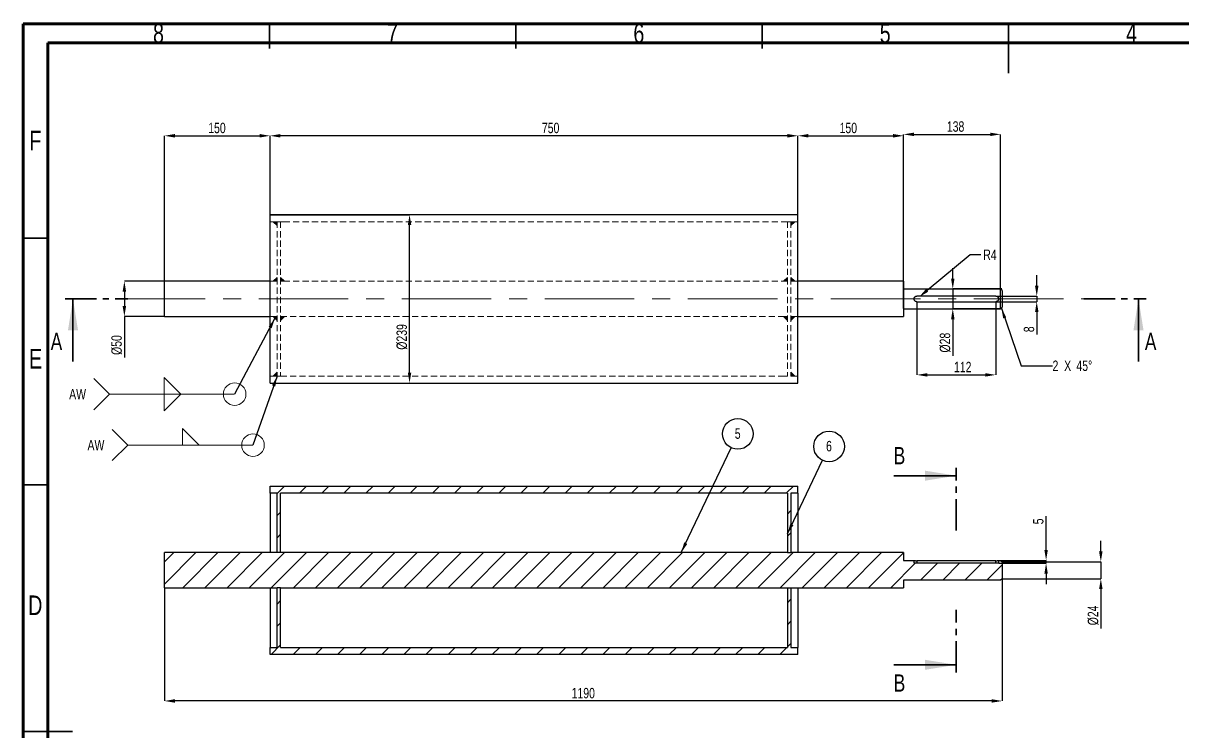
# Model space of a CAD drawing. Header units: millimetres. Extents: x 41 to 1868, y -696 to 319.
# Drawn here: x 509.6 to 745, y -176.8 to -33.1 of the extents above; entities that cross this region are included whole.
import ezdxf

# ---------------------------------------------------------------- set-up
doc = ezdxf.new("R2010")
doc.units = ezdxf.units.MM
doc.header["$PDSIZE"] = -1
for name, pattern in [('CENTER', [10.16, 6.35, -1.27, 1.27, -1.27]), ('CENTERX2', [20.32, 12.7, -2.54, 2.54, -2.54]), ('HIDDEN', [1.905, 1.27, -0.635])]:
    doc.linetypes.add(name, pattern=pattern)
doc.layers.add('BOLD', color=7, linetype='Continuous', lineweight=25)
doc.layers.add('FORMAT', color=7, linetype='Continuous')
doc.styles.add('SLDTEXTSTYLE0', font='TXT', dxfattribs={"width": 0.75})
doc.dimstyles.new('SLDDIMSTYLE0', dxfattribs={"dimtxt": 2.5, "dimasz": 2.116667, "dimexe": 0, "dimexo": 0.625, "dimgap": 0, "dimtad": 1, "dimdec": 0, "dimrnd": 1e-09, "dimtxsty": 'Standard', "dimsah": 1, "dimcen": 2.5, "dimazin": 3, "dimtfac": 2.116667, "dimtdec": 0, "dimtmove": 0, "dimatfit": 3, "dimfrac": 2})
doc.dimstyles.new('SLDDIMSTYLE32', dxfattribs={"dimtxt": 2.116667, "dimasz": 2.116667, "dimexe": 0, "dimexo": 0.625, "dimgap": 0.529167, "dimtad": 1, "dimdec": 0, "dimlfac": 7, "dimrnd": 1e-09, "dimzin": 12, "dimtxsty": 'SLDTEXTSTYLE0', "dimsah": 1, "dimcen": 2.5, "dimazin": 3, "dimtfac": 1, "dimtdec": 0, "dimtmove": 0, "dimatfit": 3, "dimfrac": 2, "dimtzin": 12})
doc.dimstyles.new('SLDDIMSTYLE33', dxfattribs={"dimtxt": 2.116667, "dimasz": 2.116667, "dimexe": 0, "dimexo": 0.625, "dimgap": 0.529167, "dimtad": 1, "dimdec": 0, "dimlfac": 7, "dimrnd": 1e-09, "dimzin": 12, "dimtxsty": 'SLDTEXTSTYLE0', "dimsah": 1, "dimcen": 2.5, "dimazin": 3, "dimtfac": 1, "dimtdec": 0, "dimtmove": 0, "dimatfit": 0, "dimfrac": 2, "dimtzin": 12})
doc.dimstyles.new('SLDDIMSTYLE34', dxfattribs={"dimtxt": 2.116667, "dimasz": 2.116667, "dimexe": 0, "dimexo": 0.625, "dimgap": 0.529167, "dimtad": 1, "dimdec": 0, "dimlfac": 7, "dimrnd": 1e-09, "dimzin": 12, "dimtxsty": 'SLDTEXTSTYLE0', "dimsah": 1, "dimcen": 0, "dimazin": 3, "dimtfac": 1, "dimtdec": 0, "dimtmove": 0, "dimatfit": 3, "dimfrac": 2, "dimtzin": 12})

# ---------------------------------------------------------------- blocks, each defined once
blk = doc.blocks.new('*D884')
at = {"layer": 'Defpoints', "color": 0}
for p in [(559.75, -55.96), (559.75, -71.96), (666.89, -71.96)]:
    blk.add_point(p, dxfattribs=at)
at = {"layer": 'FORMAT', "color": 0, "lineweight": -2}
for p, q in [((559.75, -71.89), (559.75, -55.96)), ((664.77, -55.96), (561.86, -55.96)), ((666.89, -71.89), (666.89, -55.96))]:
    blk.add_line(p, q, dxfattribs=at)
at = {"layer": 'FORMAT', "color": 0}
for points in [[(561.86, -55.6), (561.86, -56.31), (559.75, -55.96)], [(664.77, -55.6), (664.77, -56.31), (666.89, -55.96)]]:
    blk.add_solid(points, dxfattribs=at)
at = {"layer": 'FORMAT', "color": 0, "insert": (616.7, -53.31), "char_height": 2.117, "attachment_point": 2, "style": 'SLDTEXTSTYLE0'}
blk.add_mtext('\\A1;750', dxfattribs=at)
blk = doc.blocks.new('*D885')
at = {"layer": 'Defpoints', "color": 0}
for p in [(559.75, -55.96), (559.75, -73.38), (538.32, -85.46)]:
    blk.add_point(p, dxfattribs=at)
at = {"layer": 'FORMAT', "color": 0, "lineweight": -2}
for p, q in [((538.32, -85.4), (538.32, -55.96)), ((540.43, -55.96), (557.63, -55.96)), ((559.75, -73.32), (559.75, -55.96))]:
    blk.add_line(p, q, dxfattribs=at)
at = {"layer": 'FORMAT', "color": 0}
for points in [[(540.43, -55.6), (540.43, -56.31), (538.32, -55.96)], [(557.63, -55.6), (557.63, -56.31), (559.75, -55.96)]]:
    blk.add_solid(points, dxfattribs=at)
at = {"layer": 'FORMAT', "color": 0, "insert": (548.97, -53.31), "char_height": 2.117, "attachment_point": 2, "style": 'SLDTEXTSTYLE0'}
blk.add_mtext('\\A1;150', dxfattribs=at)
blk = doc.blocks.new('*D886')
at = {"layer": 'Defpoints', "color": 0}
for p in [(688.32, -55.96), (666.89, -73.38), (688.32, -85.46)]:
    blk.add_point(p, dxfattribs=at)
at = {"layer": 'FORMAT', "color": 0, "lineweight": -2}
for p, q in [((666.89, -73.32), (666.89, -55.96)), ((669.01, -55.96), (686.2, -55.96)), ((688.32, -85.4), (688.32, -55.96))]:
    blk.add_line(p, q, dxfattribs=at)
at = {"layer": 'FORMAT', "color": 0}
for points in [[(669.01, -55.6), (669.01, -56.31), (666.89, -55.96)], [(686.2, -55.6), (686.2, -56.31), (688.32, -55.96)]]:
    blk.add_solid(points, dxfattribs=at)
at = {"layer": 'FORMAT', "color": 0, "insert": (677.12, -53.31), "char_height": 2.117, "attachment_point": 2, "style": 'SLDTEXTSTYLE0'}
blk.add_mtext('\\A1;150', dxfattribs=at)
blk = doc.blocks.new('*D887')
at = {"layer": 'Defpoints', "color": 0}
for p in [(708.03, -55.67), (688.32, -91.03), (708.03, -91.03)]:
    blk.add_point(p, dxfattribs=at)
at = {"layer": 'FORMAT', "color": 0, "lineweight": -2}
for p, q in [((688.32, -90.97), (688.32, -55.67)), ((690.43, -55.67), (705.92, -55.67)), ((708.03, -90.97), (708.03, -55.67))]:
    blk.add_line(p, q, dxfattribs=at)
at = {"layer": 'FORMAT', "color": 0}
for points in [[(690.43, -55.32), (690.43, -56.02), (688.32, -55.67)], [(705.92, -55.32), (705.92, -56.02), (708.03, -55.67)]]:
    blk.add_solid(points, dxfattribs=at)
at = {"layer": 'FORMAT', "color": 0, "insert": (698.89, -53.02), "char_height": 2.117, "attachment_point": 2, "style": 'SLDTEXTSTYLE0'}
blk.add_mtext('\\A1;138', dxfattribs=at)
blk = doc.blocks.new('*D888')
at = {"layer": 'Defpoints', "color": 0}
for p in [(691.03, -89.61), (707.03, -89.61), (707.03, -104.45)]:
    blk.add_point(p, dxfattribs=at)
at = {"layer": 'FORMAT', "color": 0, "lineweight": -2}
for p, q in [((691.03, -89.67), (691.03, -104.45)), ((707.03, -89.67), (707.03, -104.45)), ((693.15, -104.45), (704.92, -104.45))]:
    blk.add_line(p, q, dxfattribs=at)
at = {"layer": 'FORMAT', "color": 0}
for points in [[(693.15, -104.1), (693.15, -104.8), (691.03, -104.45)], [(704.92, -104.1), (704.92, -104.8), (707.03, -104.45)]]:
    blk.add_solid(points, dxfattribs=at)
at = {"layer": 'FORMAT', "color": 0, "insert": (700.34, -101.8), "char_height": 2.117, "attachment_point": 2, "style": 'SLDTEXTSTYLE0'}
blk.add_mtext('\\A1;112', dxfattribs=at)
blk = doc.blocks.new('*D889')
at = {"layer": 'Defpoints', "color": 0}
for p in [(530.17, -85.46), (538.32, -85.46), (538.32, -92.61)]:
    blk.add_point(p, dxfattribs=at)
at = {"layer": 'FORMAT', "color": 0, "lineweight": -2}
for p, q in [((538.26, -85.46), (530.17, -85.46)), ((530.17, -87.58), (530.17, -90.49)), ((538.26, -92.61), (530.17, -92.61)), ((530.17, -92.61), (530.17, -100.92))]:
    blk.add_line(p, q, dxfattribs=at)
at = {"layer": 'FORMAT', "color": 0}
for points in [[(529.82, -87.58), (530.53, -87.58), (530.17, -85.46)], [(529.82, -90.49), (530.53, -90.49), (530.17, -92.61)]]:
    blk.add_solid(points, dxfattribs=at)
at = {"layer": 'FORMAT', "color": 0, "insert": (527.53, -98.4), "char_height": 2.117, "attachment_point": 2, "rotation": 90, "style": 'SLDTEXTSTYLE0'}
blk.add_mtext('\\A1;%%c50', dxfattribs=at)
blk = doc.blocks.new('*D890')
at = {"layer": 'Defpoints', "color": 0}
for p in [(559.75, -71.96), (588.06, -71.96), (559.75, -106.11)]:
    blk.add_point(p, dxfattribs=at)
at = {"layer": 'FORMAT', "color": 0, "lineweight": -2}
for p, q in [((559.81, -71.96), (588.06, -71.96)), ((588.06, -104), (588.06, -74.07)), ((559.81, -106.11), (588.06, -106.11))]:
    blk.add_line(p, q, dxfattribs=at)
at = {"layer": 'FORMAT', "color": 0}
for points in [[(587.71, -74.07), (588.41, -74.07), (588.06, -71.96)], [(587.71, -104), (588.41, -104), (588.06, -106.11)]]:
    blk.add_solid(points, dxfattribs=at)
at = {"layer": 'FORMAT', "color": 0, "insert": (585.41, -96.75), "char_height": 2.117, "attachment_point": 2, "rotation": 90, "style": 'SLDTEXTSTYLE0'}
blk.add_mtext('\\A1;%%c239', dxfattribs=at)
blk = doc.blocks.new('*D891')
at = {"layer": 'Defpoints', "color": 0}
for p in [(698.32, -87.03), (708.32, -87.03), (708.32, -91.03)]:
    blk.add_point(p, dxfattribs=at)
at = {"layer": 'FORMAT', "color": 0, "lineweight": -2}
for p, q in [((698.32, -84.92), (698.32, -82.8)), ((708.26, -87.03), (698.32, -87.03)), ((698.32, -87.03), (698.32, -91.03)), ((708.26, -91.03), (698.32, -91.03)), ((698.32, -93.15), (698.32, -100.56))]:
    blk.add_line(p, q, dxfattribs=at)
at = {"layer": 'FORMAT', "color": 0}
for points in [[(697.97, -84.92), (698.67, -84.92), (698.32, -87.03)], [(697.97, -93.15), (698.67, -93.15), (698.32, -91.03)]]:
    blk.add_solid(points, dxfattribs=at)
at = {"layer": 'FORMAT', "color": 0, "insert": (695.67, -97.91), "char_height": 2.117, "attachment_point": 2, "rotation": 90, "style": 'SLDTEXTSTYLE0'}
blk.add_mtext('\\A1;%%c28', dxfattribs=at)
blk = doc.blocks.new('*D892')
at = {"layer": 'Defpoints', "color": 0}
for p in [(707.03, -88.46), (715.36, -88.46), (707.03, -89.61)]:
    blk.add_point(p, dxfattribs=at)
at = {"layer": 'FORMAT', "color": 0, "lineweight": -2}
for p, q in [((715.36, -86.35), (715.36, -84.23)), ((707.1, -88.46), (715.36, -88.46)), ((715.36, -88.46), (715.36, -89.61)), ((707.1, -89.61), (715.36, -89.61)), ((715.36, -91.72), (715.36, -96.26))]:
    blk.add_line(p, q, dxfattribs=at)
at = {"layer": 'FORMAT', "color": 0}
for points in [[(715.01, -86.35), (715.72, -86.35), (715.36, -88.46)], [(715.01, -91.72), (715.72, -91.72), (715.36, -89.61)]]:
    blk.add_solid(points, dxfattribs=at)
at = {"layer": 'FORMAT', "color": 0, "insert": (712.72, -95.2), "char_height": 2.117, "attachment_point": 2, "rotation": 90, "style": 'SLDTEXTSTYLE0'}
blk.add_mtext('\\A1;8', dxfattribs=at)
blk = doc.blocks.new('*D893')
at = {"layer": 'Defpoints', "color": 0}
for p in [(691.03, -89.03), (691.47, -88.67)]:
    blk.add_point(p, dxfattribs=at)
at = {"layer": 'FORMAT', "color": 0, "lineweight": -2}
for p, q in [((701.87, -80.09), (693.11, -87.32)), ((703.98, -80.09), (701.87, -80.09))]:
    blk.add_line(p, q, dxfattribs=at)
at = {"layer": 'FORMAT', "color": 0}
blk.add_solid([(692.88, -87.05), (693.33, -87.59), (691.47, -88.67)], dxfattribs=at)
at = {"layer": 'FORMAT', "color": 0, "insert": (704.51, -79.03), "char_height": 2.117, "attachment_point": 1, "style": 'SLDTEXTSTYLE0'}
blk.add_mtext('\\A1;R4', dxfattribs=at)
blk = doc.blocks.new('SW_CHAMFER_DIMENSION_1')
at = {"layer": 'BOLD', "color": 0}
for p, q in [((-10.39, 13.38), (-6.35, 1.68)), ((-6.35, 1.68), (0, 1.68))]:
    blk.add_line(p, q, dxfattribs=at)
blk.add_solid([(-10.39, 13.38), (-10.01, 11.27), (-9.39, 11.48)], dxfattribs=at)
at = {"layer": 'BOLD', "color": 0, "attachment_point": 1, "style": 'SLDTEXTSTYLE0'}
for s, insert, char_height in [('2', (0, 2.73), 2.12), ('X', (2.36, 2.73), 2.12), ('45°', (4.84, 2.73), 2.117)]:
    blk.add_mtext(s, dxfattribs=dict(at, insert=insert, char_height=char_height))
blk = doc.blocks.new('SW_SYMBOL_AWLD_FILL')
at = {"color": 0, "linetype": 'Continuous', "lineweight": 0}
for p, q in [((0, 0), (0, 1250)), ((0, 1250), (1250, 0)), ((1250, 0), (0, 0))]:
    blk.add_line(p, q, dxfattribs=at)
blk = doc.blocks.new('SW_WELDSYMBOL_5')
at = {"color": 0, "linetype": 'Continuous', "lineweight": 0}
for p in [(-28.55, 3.15), (-28.55, -3.15), (0, 0)]:
    blk.add_line(p, (-25.4, 0), dxfattribs=at)
blk.add_circle((0, 0), 2.29, dxfattribs=at)
at = {"color": 0, "linetype": 'Continuous', "lineweight": 0, "xscale": 0.0027037109, "yscale": 0.0027037109, "zscale": 0.0027037109}
blk.add_blockref('SW_SYMBOL_AWLD_FILL', (-14.31, -0.01), dxfattribs=at)
at = {"color": 0, "linetype": 'Continuous', "lineweight": 0, "insert": (-33.59, 1.05), "char_height": 2.117, "attachment_point": 1, "style": 'SLDTEXTSTYLE0'}
blk.add_mtext('AW', dxfattribs=at)
blk = doc.blocks.new('SW_WELDSYMBOL_6')
at = {"color": 0, "linetype": 'Continuous', "lineweight": 0}
for p in [(-28.55, 3.15), (-28.55, -3.15), (0, 0)]:
    blk.add_line(p, (-25.4, 0), dxfattribs=at)
blk.add_circle((0, 0), 2.29, dxfattribs=at)
at = {"color": 0, "linetype": 'Continuous', "lineweight": 0, "xscale": 0.0027037109, "yscale": 0.0027037109, "zscale": 0.0027037109}
blk.add_blockref('SW_SYMBOL_AWLD_FILL', (-14.31, -0.01), dxfattribs=at)
at = {"color": 0, "linetype": 'Continuous', "lineweight": 0, "extrusion": (0, 0, -1), "xscale": 0.0027037109, "yscale": 0.0027037109, "zscale": 0.0027037109, "rotation": 180}
blk.add_blockref('SW_SYMBOL_AWLD_FILL', (14.31, -0.01), dxfattribs=at)
at = {"color": 0, "linetype": 'Continuous', "lineweight": 0, "insert": (-33.59, 1.05), "char_height": 2.117, "attachment_point": 1, "style": 'SLDTEXTSTYLE0'}
blk.add_mtext('AW', dxfattribs=at)
blk = doc.blocks.new('*D898')
at = {"layer": 'Defpoints', "color": 0}
for p in [(707.6, -142.64), (708.03, -142.07), (717.26, -142.07)]:
    blk.add_point(p, dxfattribs=at)
at = {"layer": 'FORMAT', "color": 0, "lineweight": -2}
for p, q in [((717.26, -139.95), (717.26, -133.1)), ((707.67, -142.64), (717.26, -142.64)), ((708.1, -142.07), (717.26, -142.07)), ((717.26, -142.64), (717.26, -142.07)), ((717.26, -144.76), (717.26, -146.87))]:
    blk.add_line(p, q, dxfattribs=at)
at = {"layer": 'FORMAT', "color": 0}
for points in [[(716.91, -139.95), (717.61, -139.95), (717.26, -142.07)], [(716.91, -144.76), (717.61, -144.76), (717.26, -142.64)]]:
    blk.add_solid(points, dxfattribs=at)
at = {"layer": 'FORMAT', "color": 0, "insert": (714.61, -134.16), "char_height": 2.117, "attachment_point": 2, "rotation": 90, "style": 'SLDTEXTSTYLE0'}
blk.add_mtext('\\A1;5', dxfattribs=at)
blk = doc.blocks.new('*D899')
at = {"layer": 'Defpoints', "color": 0}
for p in [(708.32, -142.35), (708.32, -145.78), (728.37, -145.78)]:
    blk.add_point(p, dxfattribs=at)
at = {"layer": 'FORMAT', "color": 0, "lineweight": -2}
for p, q in [((728.37, -140.24), (728.37, -138.12)), ((708.38, -142.35), (728.37, -142.35)), ((728.37, -142.35), (728.37, -145.78)), ((708.38, -145.78), (728.37, -145.78)), ((728.37, -147.9), (728.37, -155.88))]:
    blk.add_line(p, q, dxfattribs=at)
at = {"layer": 'FORMAT', "color": 0}
for points in [[(728.01, -140.24), (728.72, -140.24), (728.37, -142.35)], [(728.01, -147.9), (728.72, -147.9), (728.37, -145.78)]]:
    blk.add_solid(points, dxfattribs=at)
at = {"layer": 'FORMAT', "color": 0, "insert": (725.72, -153.23), "char_height": 2.117, "attachment_point": 2, "rotation": 90, "style": 'SLDTEXTSTYLE0'}
blk.add_mtext('\\A1;%%c24', dxfattribs=at)
blk = doc.blocks.new('*D900')
at = {"layer": 'Defpoints', "color": 0}
for p in [(708.32, -145.78), (538.32, -147.64), (538.32, -170.58)]:
    blk.add_point(p, dxfattribs=at)
at = {"layer": 'FORMAT', "color": 0, "lineweight": -2}
for p, q in [((708.32, -145.84), (708.32, -170.58)), ((538.32, -147.7), (538.32, -170.58)), ((706.2, -170.58), (540.43, -170.58))]:
    blk.add_line(p, q, dxfattribs=at)
at = {"layer": 'FORMAT', "color": 0}
for points in [[(540.43, -170.22), (540.43, -170.93), (538.32, -170.58)], [(706.2, -170.22), (706.2, -170.93), (708.32, -170.58)]]:
    blk.add_solid(points, dxfattribs=at)
at = {"layer": 'FORMAT', "color": 0, "insert": (623.32, -167.93), "char_height": 2.117, "attachment_point": 2, "style": 'SLDTEXTSTYLE0'}
blk.add_mtext('\\A1;1190', dxfattribs=at)
blk = doc.blocks.new('SW_NOTE_0_57')
at = {"layer": 'FORMAT', "color": 0}
blk.add_circle((1.34, 2.81), 3.11, dxfattribs=at)
at = {"layer": 'FORMAT', "color": 0, "insert": (1.32, 3.93), "char_height": 2.12, "attachment_point": 2, "style": 'SLDTEXTSTYLE0'}
blk.add_mtext('6', dxfattribs=at)
blk = doc.blocks.new('SW_NOTE_0_58')
at = {"layer": 'FORMAT', "color": 0}
blk.add_circle((1.34, 2.81), 3.11, dxfattribs=at)
at = {"layer": 'FORMAT', "color": 0, "insert": (1.32, 3.93), "char_height": 2.12, "attachment_point": 2, "style": 'SLDTEXTSTYLE0'}
blk.add_mtext('5', dxfattribs=at)

msp = doc.modelspace()

# ---------------------------------------------------------------- hatches: boundary and pattern name
at = {"linetype": 'Continuous'}
for points in [[(560.3901, -73.3846), (561.1754, -74.1699), (561.1754, -73.3846)], [(665.4638, -74.169), (666.2492, -73.3836), (665.4638, -73.3836)], [(561.1754, -84.6777), (560.3901, -85.4631), (561.1754, -85.4631)], [(562.6751, -85.4631), (561.8897, -84.6777), (561.8897, -85.4631)], [(663.9615, -85.4631), (664.7469, -85.4631), (664.7469, -84.6777)], [(665.4612, -84.6777), (665.4612, -85.4631), (666.2466, -85.4631)], [(561.1754, -93.3914), (561.1754, -92.606), (560.3901, -92.606)], [(562.6751, -92.606), (561.8897, -92.606), (561.8897, -93.3914)], [(664.7469, -93.3914), (664.7469, -92.606), (663.9615, -92.606)], [(666.2466, -92.606), (665.4612, -92.606), (665.4612, -93.3914)], [(561.1754, -104.6846), (561.1754, -103.8965), (560.3874, -104.6846)], [(665.4612, -103.8965), (665.4612, -104.6846), (666.2492, -104.6846)]]:
    msp.add_hatch(color=7, dxfattribs=at).paths.add_polyline_path(points, flags=0)
at = {"linetype": 'Continuous', "lineweight": 18}
h = msp.add_hatch(dxfattribs=at)
h.set_pattern_fill('ANSI31', style=0)
h.set_pattern_definition([(45, (494.6398, -325.2477), (-2.245064, 2.245064), [])])
h.paths.add_polyline_path([(707.604, -142.0681), (707.604, -142.6395), (690.4612, -142.6395), (690.4612, -142.0681), (688.3183, -142.0681), (688.3183, -140.4966), (665.4612, -140.4966), (665.4612, -128.4181), (666.8897, -128.4181), (666.8897, -126.9895), (559.7469, -126.9895), (559.7469, -128.4181), (561.1754, -128.4181), (561.1754, -140.4966), (538.3183, -140.4966), (538.3183, -147.6395), (561.1754, -147.6395), (561.1754, -159.7181), (559.7469, -159.7181), (559.7469, -161.1466), (666.8897, -161.1466), (666.8897, -159.7181), (665.4612, -159.7181), (665.4612, -147.6395), (688.3183, -147.6395), (688.3183, -146.0681), (708.0326, -146.0681), (708.3183, -145.7824), (708.3183, -142.3538), (708.0326, -142.0681)], flags=0)
h.paths.add_polyline_path([(664.7469, -128.4181), (664.7469, -140.4966), (561.8897, -140.4966), (561.8897, -128.4181)], flags=0)
h.paths.add_polyline_path([(561.8897, -159.7181), (561.8897, -147.6395), (664.7469, -147.6395), (664.7469, -159.7181)], flags=0)

# ---------------------------------------------------------------- linework, layer by layer
at = {"color": 7, "linetype": 'Continuous', "lineweight": 70}
for p, q in [((509.6398, -320.2477), (509.6398, -33.2477)), ((509.6398, -33.2477), (909.6398, -33.2477)), ((514.6398, -314.1142), (514.6398, -37.1142)), ((514.6398, -37.1142), (904.0422, -37.1142))]:
    msp.add_line(p, q, dxfattribs=at)
at = {"color": 7, "linetype": 'Continuous', "lineweight": 35}
for p, q in [((559.6398, -38.2477), (559.6398, -33.2477)), ((609.6398, -38.2477), (609.6398, -33.2477)), ((659.6398, -38.2477), (659.6398, -33.2477)), ((709.6398, -33.2467), (709.6398, -43.2487)), ((709.6398, -38.2477), (709.6398, -33.2477)), ((514.6398, -76.7477), (509.6398, -76.7477)), ((519.7469, -101.7346), (519.7469, -89.0346)), ((736.015, -101.7346), (736.015, -89.0346)), ((514.6398, -126.7477), (509.6398, -126.7477)), ((686.3326, -124.8906), (699.0326, -124.8906)), ((686.3326, -163.2455), (699.0326, -163.2455)), ((509.6388, -176.7477), (519.6408, -176.7477)), ((514.6398, -176.7477), (509.6398, -176.7477))]:
    msp.add_line(p, q, dxfattribs=at)
at = {"color": 7, "linetype": 'Continuous', "lineweight": 25}
for p, q in [((666.8897, -71.956), (559.7469, -71.956)), ((559.7469, -106.1131), (559.7469, -71.956)), ((666.8897, -106.1131), (666.8897, -71.956)), ((559.7469, -85.4631), (538.3183, -85.4631)), ((538.3183, -92.606), (538.3183, -85.4631)), ((688.3183, -85.4631), (666.8897, -85.4631)), ((688.3183, -85.4631), (688.3183, -92.606)), ((708.0326, -87.0346), (688.3183, -87.0346)), ((708.3183, -87.3203), (708.0326, -87.0346)), ((708.0326, -91.0346), (708.0326, -87.0346)), ((707.0326, -88.4631), (691.0326, -88.4631)), ((708.3183, -87.3203), (708.3183, -90.7488)), ((688.3183, -91.0346), (708.0326, -91.0346)), ((691.0326, -89.606), (707.0326, -89.606)), ((708.0326, -91.0346), (708.3183, -90.7488)), ((538.3183, -92.606), (559.7469, -92.606)), ((666.8897, -92.606), (688.3183, -92.606)), ((559.7469, -106.1131), (666.8897, -106.1131)), ((559.7469, -128.4181), (559.7469, -126.9895)), ((559.7469, -126.9895), (666.8897, -126.9895)), ((666.8897, -128.4181), (666.8897, -126.9895)), ((561.1754, -128.4181), (559.7469, -128.4181)), ((559.7469, -128.4181), (559.7469, -140.4966)), ((561.1754, -140.4966), (561.1754, -128.4181)), ((664.7469, -128.4181), (561.8897, -128.4181)), ((561.8897, -140.4966), (561.8897, -128.4181)), ((664.7469, -128.4181), (664.7469, -140.4966)), ((666.8897, -128.4181), (665.4612, -128.4181)), ((665.4612, -128.4181), (665.4612, -140.4966)), ((666.8897, -128.4181), (666.8897, -140.4966)), ((538.3183, -147.6395), (538.3183, -140.4966)), ((561.1754, -140.4966), (538.3183, -140.4966)), ((664.7469, -140.4966), (561.8897, -140.4966)), ((688.3183, -140.4966), (665.4612, -140.4966)), ((688.3183, -140.4966), (688.3183, -142.0681)), ((688.3183, -142.0681), (690.4612, -142.0681)), ((690.4612, -142.6395), (690.4612, -142.0681)), ((707.604, -142.6395), (690.4612, -142.6395)), ((707.0326, -142.1514), (691.0326, -142.1514)), ((691.0326, -142.1514), (691.0326, -142.6395)), ((707.0326, -142.6395), (707.0326, -142.1514)), ((707.604, -142.0681), (708.0326, -142.0681)), ((707.604, -142.0681), (707.604, -142.6395)), ((708.0326, -142.0681), (708.3183, -142.3538)), ((708.3183, -142.3538), (708.3183, -145.7824)), ((708.3183, -145.7824), (708.0326, -146.0681)), ((538.3183, -147.6395), (561.1754, -147.6395)), ((559.7469, -147.6395), (559.7469, -159.7181)), ((561.1754, -159.7181), (561.1754, -147.6395)), ((561.8897, -147.6395), (664.7469, -147.6395)), ((561.8897, -159.7181), (561.8897, -147.6395)), ((664.7469, -147.6395), (664.7469, -159.7181)), ((665.4612, -147.6395), (688.3183, -147.6395)), ((665.4612, -147.6395), (665.4612, -159.7181)), ((666.8897, -147.6395), (666.8897, -159.7181)), ((708.0326, -146.0681), (688.3183, -146.0681)), ((688.3183, -146.0681), (688.3183, -147.6395)), ((559.7469, -161.1466), (559.7469, -159.7181)), ((559.7469, -159.7181), (561.1754, -159.7181)), ((561.8897, -159.7181), (664.7469, -159.7181)), ((665.4612, -159.7181), (666.8897, -159.7181)), ((666.8897, -161.1466), (666.8897, -159.7181)), ((666.8897, -161.1466), (559.7469, -161.1466))]:
    msp.add_line(p, q, dxfattribs=at)
at = {"color": 7, "linetype": 'HIDDEN', "lineweight": 18}
for p, q in [((561.1754, -73.3846), (559.7469, -73.3846)), ((561.1754, -73.3846), (561.1754, -104.6846)), ((561.8897, -73.3846), (561.8897, -104.6846)), ((664.7469, -73.3846), (561.8897, -73.3846)), ((664.7469, -73.3846), (664.7469, -104.6846)), ((665.4612, -73.3846), (665.4612, -104.6846)), ((666.8897, -73.3846), (665.4612, -73.3846)), ((561.1754, -85.4631), (559.7469, -85.4631)), ((664.7469, -85.4631), (561.8897, -85.4631)), ((666.8897, -85.4631), (665.4612, -85.4631)), ((559.7469, -92.606), (561.1754, -92.606)), ((561.8897, -92.606), (664.7469, -92.606)), ((665.4612, -92.606), (666.8897, -92.606)), ((559.7469, -104.6846), (561.1754, -104.6846)), ((561.8897, -104.6846), (664.7469, -104.6846)), ((665.4612, -104.6846), (666.8897, -104.6846))]:
    msp.add_line(p, q, dxfattribs=at)
at = {"color": 7, "linetype": 'Continuous', "lineweight": 18}
for p, q in [((561.1754, -74.1699), (560.3901, -73.3846)), ((560.3901, -73.3846), (561.1754, -73.3846)), ((561.1754, -73.3846), (561.8897, -73.3846)), ((561.1754, -74.1699), (561.1754, -73.3846)), ((561.8897, -74.1699), (561.8897, -73.3846)), ((562.6751, -73.3846), (561.8897, -73.3846)), ((664.7495, -73.3836), (665.4638, -73.3836)), ((666.2492, -73.3836), (665.4638, -74.169)), ((665.4638, -74.169), (665.4638, -73.3836)), ((666.2492, -73.3836), (665.4638, -73.3836)), ((561.1754, -84.6777), (560.3901, -85.4631)), ((561.1754, -84.6777), (561.1754, -85.4631)), ((562.6751, -85.4631), (561.8897, -84.6777)), ((561.8897, -84.6777), (561.8897, -85.4631)), ((664.7469, -84.6777), (663.9615, -85.4631)), ((664.7469, -85.4631), (664.7469, -84.6777)), ((665.4612, -84.6777), (666.2466, -85.4631)), ((665.4612, -85.4631), (665.4612, -84.6777)), ((560.3901, -85.4631), (561.1754, -85.4631)), ((561.8897, -85.4631), (562.6751, -85.4631)), ((663.9615, -85.4631), (664.7469, -85.4631)), ((666.2466, -85.4631), (665.4612, -85.4631)), ((561.1754, -93.3914), (560.3901, -92.606)), ((560.3901, -92.606), (561.1754, -92.606)), ((561.1754, -92.606), (561.1754, -93.3914)), ((562.6751, -92.606), (561.8897, -93.3914)), ((561.8897, -93.3914), (561.8897, -92.606)), ((561.8897, -92.606), (562.6751, -92.606)), ((664.7469, -93.3914), (663.9615, -92.606)), ((663.9615, -92.606), (664.7469, -92.606)), ((664.7469, -92.606), (664.7469, -93.3914)), ((666.2466, -92.606), (665.4612, -93.3914)), ((665.4612, -93.3914), (665.4612, -92.606)), ((665.4612, -92.606), (666.2466, -92.606)), ((561.1754, -103.8965), (560.3874, -104.6846)), ((560.3874, -104.6846), (561.1754, -104.6846)), ((561.1754, -103.8965), (561.1754, -104.6846)), ((561.1754, -104.6846), (561.8897, -104.6846)), ((561.8897, -103.8965), (561.8897, -104.6846)), ((562.6778, -104.6846), (561.8897, -104.6846)), ((663.9588, -104.6846), (664.7469, -104.6846)), ((664.7469, -104.6846), (664.7469, -103.8965)), ((666.2492, -104.6846), (665.4612, -103.8965)), ((665.4612, -103.8965), (665.4612, -104.6846)), ((665.4612, -104.6846), (666.2492, -104.6846))]:
    msp.add_line(p, q, dxfattribs=at)
at = {"color": 7, "linetype": 'CENTER', "lineweight": 35}
for p, q in [((518.1594, -89.0346), (530.8657, -89.0346)), ((724.9025, -89.0346), (737.6025, -89.0346)), ((699.0326, -136.0031), (699.0326, -123.3031)), ((699.0326, -164.833), (699.0326, -152.1266))]:
    msp.add_line(p, q, dxfattribs=at)
at = {"color": 7, "linetype": 'Continuous', "lineweight": 25}
for points in [[(690.4612, -89.0346), (690.4612, -88.9966), (690.4649, -88.9593), (690.4795, -88.8861), (690.4906, -88.8497), (690.5193, -88.7806), (690.5369, -88.7479), (690.5783, -88.6859), (690.6023, -88.6568), (690.6547, -88.6044), (690.6833, -88.5808), (690.7456, -88.539), (690.7785, -88.5214), (690.8471, -88.4928), (690.8832, -88.4817), (690.9572, -88.4669), (690.9946, -88.4631), (691.0326, -88.4631)], [(691.0326, -89.606), (690.9946, -89.606), (690.9574, -89.6022), (690.8841, -89.5876), (690.8477, -89.5766), (690.7787, -89.5478), (690.746, -89.5303), (690.684, -89.4889), (690.6549, -89.4649), (690.6025, -89.4126), (690.5789, -89.3839), (690.5371, -89.3216), (690.5194, -89.2887), (690.4908, -89.2201), (690.4797, -89.1839), (690.4649, -89.11), (690.4612, -89.0725), (690.4612, -89.0346)], [(707.0326, -88.4631), (707.0705, -88.4631), (707.1078, -88.4669), (707.1811, -88.4815), (707.2174, -88.4926), (707.2865, -88.5213), (707.3192, -88.5388), (707.3812, -88.5802), (707.4103, -88.6042), (707.4627, -88.6566), (707.4863, -88.6852), (707.5281, -88.7475), (707.5457, -88.7804), (707.5743, -88.849), (707.5854, -88.8852), (707.6003, -88.9592), (707.604, -88.9966), (707.604, -89.0346)], [(707.604, -89.0346), (707.604, -89.0725), (707.6003, -89.1098), (707.5857, -89.183), (707.5746, -89.2194), (707.5459, -89.2885), (707.5283, -89.3212), (707.4869, -89.3832), (707.4629, -89.4124), (707.4105, -89.4647), (707.3819, -89.4883), (707.3196, -89.5301), (707.2867, -89.5477), (707.2181, -89.5763), (707.182, -89.5874), (707.108, -89.6022), (707.0705, -89.606), (707.0326, -89.606)], [(690.4612, -142.0681), (690.4612, -142.0681), (690.4649, -142.0691), (690.4795, -142.0732), (690.4906, -142.0763), (690.5193, -142.0839), (690.5369, -142.0885), (690.5783, -142.0984), (690.6023, -142.1039), (690.6547, -142.1147), (690.6833, -142.1201), (690.7456, -142.1303), (690.7785, -142.135), (690.8471, -142.1428), (690.8832, -142.146), (690.9572, -142.1503), (690.9946, -142.1514), (691.0326, -142.1514)], [(707.0326, -142.1514), (707.0705, -142.1514), (707.1078, -142.1503), (707.1811, -142.146), (707.2174, -142.1428), (707.2865, -142.135), (707.3192, -142.1304), (707.3812, -142.1202), (707.4103, -142.1147), (707.4627, -142.1039), (707.4863, -142.0986), (707.5281, -142.0885), (707.5457, -142.084), (707.5743, -142.0764), (707.5854, -142.0733), (707.6003, -142.0691), (707.604, -142.0681), (707.604, -142.0681)]]:
    msp.add_open_spline(points, degree=3, knots=[0, 0, 0, 0, 0.125, 0.125, 0.25, 0.25, 0.375, 0.375, 0.5, 0.5, 0.625, 0.625, 0.75, 0.75, 0.875, 0.875, 1, 1, 1, 1], dxfattribs=at)
at = {"color": 7, "linetype": 'Continuous', "lineweight": 35}
for points in [[(519.7469, -89.0346), (518.7309, -95.3846), (520.7629, -95.3846)], [(736.015, -89.0346), (734.999, -95.3846), (737.031, -95.3846)], [(699.0326, -124.8906), (692.6826, -123.8746), (692.6826, -125.9066)], [(699.0326, -163.2455), (692.6826, -162.2295), (692.6826, -164.2615)]]:
    msp.add_solid(points, dxfattribs=at)
at = {"layer": 'FORMAT', "linetype": 'CENTERX2', "lineweight": 18, "ltscale": 1.428571}
msp.add_line((528.4526, -89.0346), (730.5783, -89.0346), dxfattribs=at)
at = {"layer": 'FORMAT'}
for p, q in [((561.8897, -140.4966), (561.1754, -140.4966)), ((664.7469, -140.4966), (665.4612, -140.4966)), ((561.8897, -147.6395), (561.1754, -147.6395)), ((664.7469, -147.6395), (665.4612, -147.6395))]:
    msp.add_line(p, q, dxfattribs=at)

# ---------------------------------------------------------------- block references
at = {"color": 7, "linetype": 'Continuous', "lineweight": 0}
for name, p in [('SW_WELDSYMBOL_6', (552.5603, -108.353)), ('SW_WELDSYMBOL_5', (556.2817, -118.6935))]:
    msp.add_blockref(name, p, dxfattribs=at)
at = {"layer": 'BOLD'}
msp.add_blockref('SW_CHAMFER_DIMENSION_1', (718.5688, -104.2707), dxfattribs=at)
at = {"layer": 'FORMAT'}
for name, p in [('SW_NOTE_0_58', (653.3478, -119.224)), ('SW_NOTE_0_57', (671.8702, -121.7661))]:
    msp.add_blockref(name, p, dxfattribs=at)

# ---------------------------------------------------------------- texts
at = {"color": 7, "linetype": 'Continuous', "lineweight": 0, "char_height": 3.9688, "attachment_point": 2, "style": 'SLDTEXTSTYLE0'}
for s, insert in [('8', (537.0998, -33.1876)), ('7', (584.5998, -33.1876)), ('6', (634.5998, -33.1876)), ('5', (684.5998, -33.1876)), ('4', (734.5998, -33.1876)), ('F', (512.0975, -54.9376)), ('E', (512.1476, -99.1876)), ('D', (512.0925, -149.1876))]:
    msp.add_mtext(s, dxfattribs=dict(at, insert=insert))
at = {"color": 7, "linetype": 'Continuous', "char_height": 3.5, "attachment_point": 1, "style": 'SLDTEXTSTYLE0'}
for s, insert in [('A', (515.2228, -95.9178)), ('A', (737.3076, -95.9178)), ('B', (686.3326, -119.0739)), ('B', (686.3326, -165.1825))]:
    msp.add_mtext(s, dxfattribs=dict(at, insert=insert))

# ---------------------------------------------------------------- dimensions: what is measured, and where the dimension line sits
at = {"layer": 'FORMAT'}
for base, p1, p2, picture, middle in [((559.7469, -55.956), (538.3183, -85.4631), (559.7469, -73.3846), '*D885', (548.9701, -55.956)), ((559.7469, -55.956), (666.8897, -71.956), (559.7469, -71.956), '*D884', (616.6978, -55.956)), ((688.3183, -55.956), (666.8897, -73.3846), (688.3183, -85.4631), '*D886', (677.1227, -55.956)), ((708.0326, -55.6703), (688.3183, -91.0346), (708.0326, -91.0346), '*D887', (698.8888, -55.6703)), ((707.0326, -104.4487), (691.0326, -89.606), (707.0326, -89.606), '*D888', (700.3354, -104.4487)), ((538.3183, -170.5752), (708.3183, -145.7824), (538.3183, -147.6395), '*D900', (623.3183, -170.5752))]:
    dim = msp.add_linear_dim(base=base, p1=p1, p2=p2, dimstyle='SLDDIMSTYLE32', dxfattribs=at)
    dim.commit()
    dim.dimension.update_dxf_attribs({"geometry": picture, "text_midpoint": middle, "dimtype": 160})
for base, p1, p2, text, dimstyle, picture, middle in [((588.058, -71.956), (559.7469, -106.1131), (559.7469, -71.956), '%%c<>', 'SLDDIMSTYLE32', '*D890', (588.058, -96.7474)), ((698.3183, -87.0346), (708.3183, -91.0346), (708.3183, -87.0346), '%%c<>', 'SLDDIMSTYLE33', '*D891', (698.3183, -97.9137)), ((530.1728, -85.4631), (538.3183, -92.606), (538.3183, -85.4631), '%%c<>', 'SLDDIMSTYLE32', '*D889', (530.1728, -98.4042)), ((717.2597, -142.0681), (707.604, -142.6395), (708.0326, -142.0681), '5', 'SLDDIMSTYLE33', '*D898', (717.2597, -134.1622)), ((728.3655, -145.7824), (708.3183, -142.3538), (708.3183, -145.7824), '%%c<>', 'SLDDIMSTYLE33', '*D899', (728.3655, -153.2347))]:
    dim = msp.add_linear_dim(base=base, p1=p1, p2=p2, angle=90, text=text, dimstyle=dimstyle, dxfattribs=at)
    dim.commit()
    dim.dimension.update_dxf_attribs({"geometry": picture, "text_midpoint": middle, "dimtype": 160})
dim = msp.add_radius_dim(center=(691.0326, -89.0346), mpoint=(691.4732, -88.6706), dimstyle='SLDDIMSTYLE34', dxfattribs=at)
dim.commit()
dim.dimension.update_dxf_attribs({"geometry": '*D893', "text_midpoint": (705.8353, -80.0855), "dimtype": 164})
dim = msp.add_linear_dim(base=(715.363, -88.4631), p1=(707.0326, -89.606), p2=(707.0326, -88.4631), angle=90, dimstyle='SLDDIMSTYLE33', dxfattribs=at)
dim.commit()
dim.dimension.update_dxf_attribs({"geometry": '*D892', "text_midpoint": (715.363, -95.2048), "dimtype": 160})

# ---------------------------------------------------------------- leaders
at = {"color": 7, "linetype": 'Continuous', "lineweight": 0}
for points in [[(560.7478, -92.9637), (552.5603, -108.353)], [(561.1754, -104.6846), (556.2817, -118.6935)]]:
    msp.add_leader(points, dimstyle='SLDDIMSTYLE0', dxfattribs=at)
at = {"layer": 'FORMAT'}
for points in [[(643.2004, -140.4966), (653.3478, -119.224)], [(664.7469, -136.6901), (671.8702, -121.7661)]]:
    msp.add_leader(points, dimstyle='SLDDIMSTYLE0', dxfattribs=at)

doc.saveas('drawing.dxf')
